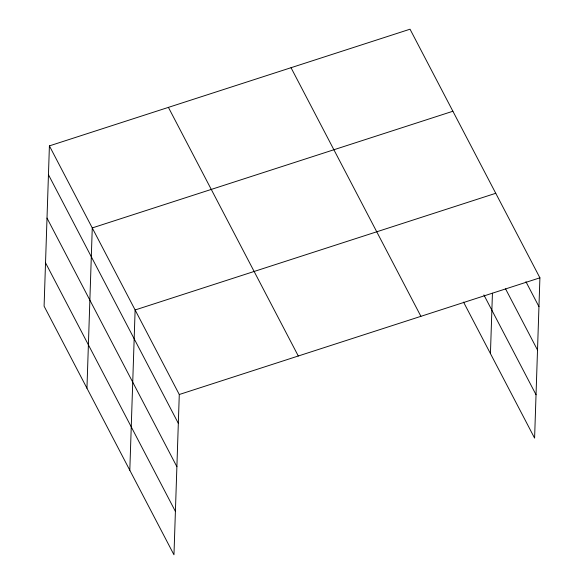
<?xml version="1.0" encoding="UTF-8"?>
<svg xmlns="http://www.w3.org/2000/svg" width="584" height="584" viewBox="0 0 584 584"><rect width="100%" height="100%" fill="white"/><g stroke="black" fill="none" stroke-linecap="round" stroke-linejoin="round"><path stroke-width="0.88" d="M49.406 145.883L44.092 306.177L173.966 554.8L179.281 394.507L49.406 145.883L410.034 29.2L539.908 277.823L534.594 438.117L463.543 302.103M86.95 388.221L92.265 227.928L452.892 111.245M129.809 470.266L135.123 309.973L495.75 193.289M490.436 353.583L492.436 293.212M179.281 394.507L539.908 277.823M525.921 281.685L538.952 306.644M505.554 288.846L537.514 350.028M483.888 294.92L536.032 394.733M291.029 67.707L420.903 316.324M168.411 107.376L298.293 355.999M48.45 174.704L178.324 423.327M47.012 218.095L176.886 466.711M45.53 262.793L175.404 511.416"/></g></svg>
